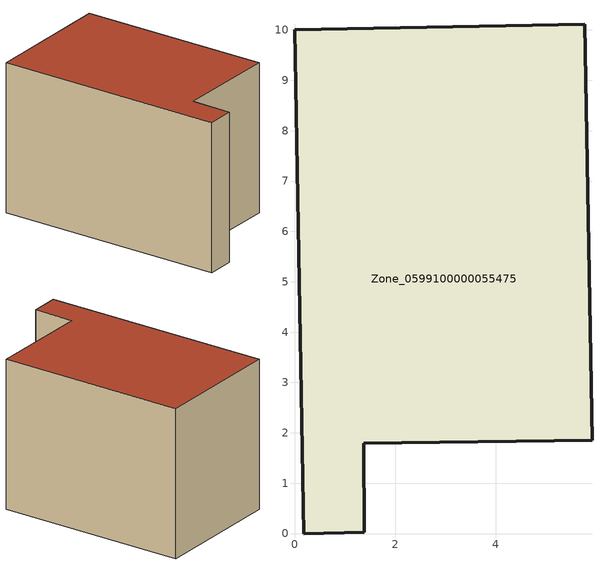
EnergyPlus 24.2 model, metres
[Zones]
Zone_0599100000055475
 floor ground (C_G): 0,10 5.76,10.11 5.91,1.86 1.37,1.79 1.38,0.02 0.18,0 z0
 wall outside (C_F): 5.76,10.11 0,10 0.18,0 1.38,0.02 1.37,1.79 5.91,1.86 5.76,10.11 z0:6.55
 roof outside (C_R): 0,10 0.18,0 1.38,0.02 1.37,1.79 5.91,1.86 5.76,10.11 z6.55
[BUILDING]
Pand.0599100000055475: North Axis=0; Terrain=City; Loads Convergence Tolerance Value=0.04; Temperature Convergence Tolerance Value=0.4; Solar Distribution=FullExterior; Maximum Number of Warmup Days=25; Minimum Number of Warmup Days=1
[Site:Location]
Rotterdam.The.Hague.AP_ZH_NLD Design_Conditions: Latitude=51.96; Longitude=4.45; Time Zone=1; Elevation=-4.5
[SITE:GROUNDTEMPERATURE:BUILDINGSURFACE]
18, 18, 18, 18, 18, 18, 18, 18, 18, 18, 18, 18
[MATERIAL] Thermal Absorptance=0.9; Solar Absorptance=0.7; Visible Absorptance=0.7
Name | Roughness | Thickness | Conductivity | Density | Specific Heat
G.D.1965 | MediumSmooth | 0.15 | 1 | 540 | 1210
F.D.1965 | Rough | 0.3 | 0.857143 | 1920 | 840
R.D.1965 | MediumRough | 0.2 | 0.08 | 1500 | 1000
[CONSTRUCTION]
C_G: G.D.1965
C_F: F.D.1965
C_R: R.D.1965
[ZONE]
Zone_0599100000055475: Type=1; Multiplier=1; Ceiling Height=Autocalculate; Volume=Autocalculate; Floor Area=autocalculate; Part of Total Floor Area=Yes
[ZONEINFILTRATION:DESIGNFLOWRATE]
Infil_Zone_0599100000055475: Zone or ZoneList or Space or SpaceList=Zone_0599100000055475; Schedule=AlwaysOn; Design Flow Rate Calculation Method=Flow/Area; Flow Rate per Floor Area=0.0042; Constant Term Coefficient=1; Temperature Term Coefficient=0; Velocity Term Coefficient=0; Velocity Squared Term Coefficient=0
[HVACTEMPLATE:ZONE:IDEALLOADSAIRSYSTEM]
Zone_0599100000055475: Maximum Heating Supply Air Temperature=50; Minimum Cooling Supply Air Temperature=13; Maximum Heating Supply Air Humidity Ratio=0.0156; Minimum Cooling Supply Air Humidity Ratio=0.0077; Heating Limit=NoLimit; Cooling Limit=NoLimit; Dehumidification Control Type=ConstantSensibleHeatRatio; Cooling Sensible Heat Ratio=0.7; Dehumidification Setpoint=60; Humidification Control Type=None; Humidification Setpoint=30; Outdoor Air Method=None; Outdoor Air Flow Rate per Person=0.00944; Outdoor Air Flow Rate per Zone Floor Area=0; Outdoor Air Flow Rate per Zone=0; Demand Controlled Ventilation Type=None; Outdoor Air Economizer Type=NoEconomizer; Heat Recovery Type=None; Sensible Heat Recovery Effectiveness=0.7; Latent Heat Recovery Effectiveness=0.65
[ZONECONTROL:THERMOSTAT]
ThermostatControl_Zone_0599100000055475: Zone or ZoneList=Zone_0599100000055475; Control Type Schedule=DualSetpointControlType; Control 1=Thermostat_Zone_0599100000055475; Temperature Difference Between Cutout And Setpoint=0
[THERMOSTATSETPOINT:DUALSETPOINT]
Thermostat_Zone_0599100000055475: Heating Setpoint Temperature Schedule=HeatingSetpoint_Zone_0599100000055475; Cooling Setpoint Temperature Schedule=CoolingSetpoint_Zone_0599100000055475
[SCHEDULE:COMPACT]
HeatingSetpoint_Zone_0599100000055475: Through: 12/31, For: AllDays, Until: 24:00, 21
CoolingSetpoint_Zone_0599100000055475: Through: 12/31, For: AllDays, Until: 24:00, 24
DualSetpointControlType: Through: 12/31, For: AllDays, Until: 24:00, 4
AlwaysOn: Through: 12/31, For: AllDays, Until: 24:00, 1
